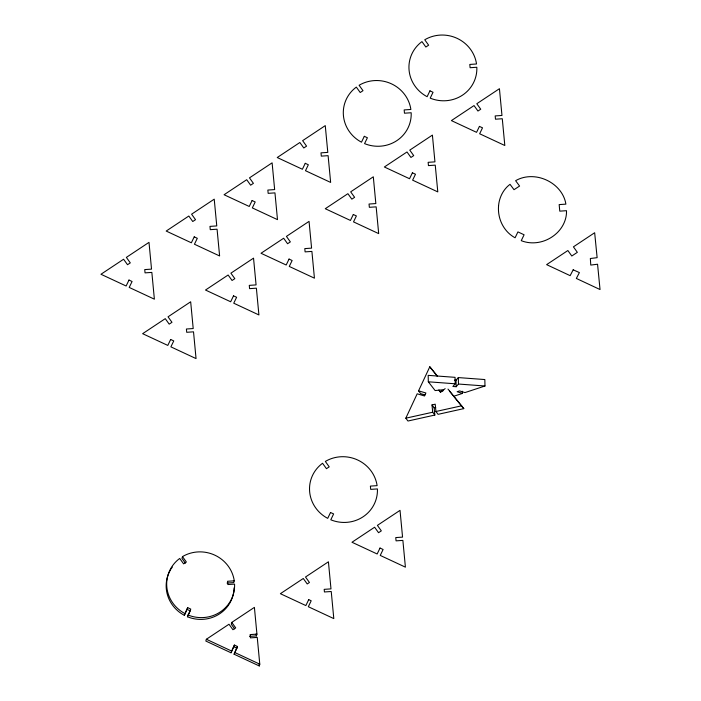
<?xml version="1.0" encoding="UTF-8"?>
<svg xmlns="http://www.w3.org/2000/svg" width="701" height="701" viewBox="0 0 701 701"><rect width="100%" height="100%" fill="white"/><g stroke="black" fill="none" stroke-linecap="round" stroke-linejoin="round"><path stroke-width="1.05" d="M227.028 583.057L233.748 582.601L234.265 580.814A34.06 32.772 16.2 0 0 182.479 556.603L181.962 558.39L185.371 563.122M170.527 569.808A34.06 32.772 16.2 0 0 184.345 615.32L187.693 607.662L190.777 609.108L187.421 616.757A34.06 32.772 16.2 0 0 234.073 587.859M184.345 615.32L187.693 607.662M231.768 622.4L235.702 627.877L232.925 629.717L228.99 624.24L206.357 639.268L205.84 641.047L231.015 652.78L234.397 645.06L237.481 646.497L234.099 654.217L259.265 665.95L259.782 664.171L257.249 637.411L250.441 637.866L250.134 634.589L256.934 634.133L254.402 607.373L231.768 622.4L231.251 624.179L234.625 628.876M231.015 652.78L234.397 645.06M234.099 654.217L237.481 646.497M249.617 636.368L256.417 635.912L256.934 634.133M448 389.081L463.79 408.63L438.064 414.335L435.926 411.505L435.216 404.179L432 404.915L434.129 407.745L434.839 415.053L407.956 421.021L405.818 418.19L417.183 393.804L424.534 395.969L425.893 392.989L418.567 390.843L429.792 366.781L437.293 375.973M187.421 616.757L190.26 610.886L187.176 609.441M443.137 389.747L435.128 390.562L428.32 381.8L428.18 375.35L455.054 377.34L455.194 383.789L452.89 386.479L456.176 386.715L456.036 380.266L458.323 377.585L484.838 379.548L484.978 385.997L464.956 392.586L459.558 390.913L457.122 391.728L462.502 393.392L462.45 391.246M456.176 386.715L458.463 384.034L458.323 377.585M445.144 388.617L440.657 392.253L438.8 390.019L440.403 392.148M453.477 396.363L462.502 393.392M434.129 407.745L435.742 407.377M405.818 418.19L432.701 412.223L434.839 415.053M435.926 411.505L461.652 405.8M440.964 391.097L442.979 390.895M234.265 580.814L227.545 581.269L227.851 584.555L234.572 584.099A34.06 32.772 16.2 0 1 187.947 614.979M454.397 380.152L456.036 380.266M428.32 381.8L455.194 383.789M458.463 384.034L484.978 385.997M424.894 394.9L420.705 393.673L418.567 390.843M206.357 639.268L231.532 651.001M234.616 652.438L259.782 664.171M233.88 646.839L236.964 648.276M437.38 376.297L429.792 366.781M449.455 391.079L463.79 408.63M182.479 556.603L186.37 562.018L183.601 563.858L179.71 558.443A34.06 32.772 16.2 0 0 184.862 613.533M432 404.915L432.701 412.223M256.215 633.774L256.417 635.912M259.063 663.812L259.265 665.95M170.948 569.116A34.06 32.772 16.2 0 1 172.306 567.109M498.542 206.024L498.446 208.031A37.468 36.058 16.2 0 0 498.832 213.963C500.26 223.812 506.227 233.074 515.095 237.779L517.925 231.908L524.094 234.782L521.255 240.662C530.009 244.211 540.191 243.3 548.506 238.997A37.302 35.891 16.2 0 0 555.192 234.563C562.193 228.78 566.864 219.886 566.496 210.694L559.775 211.15L559.161 204.596L565.882 204.14C564.489 194.86 558.215 186.852 550.285 182.094A37.311 35.9 16.2 0 0 544.791 179.342C535.511 175.539 524.392 175.539 515.612 180.7L519.59 186.054L514.008 189.691L510.03 184.328C503.222 189.401 499.165 197.629 498.542 206.024M128.993 280.05L126.127 285.999L100.962 274.266L123.586 259.239L127.521 264.715L130.298 262.875L126.364 257.39L148.998 242.362L151.53 269.123L144.739 269.587L145.046 272.864L151.845 272.409L154.378 299.169L129.212 287.436L132.077 281.495L128.993 280.05M194.23 236.85L191.355 242.791L166.19 231.058L188.823 216.031L192.757 221.516L195.535 219.676L191.592 214.191L214.226 199.163L216.767 225.924L209.967 226.388L210.274 229.665L217.073 229.201L219.615 255.961L194.44 244.228L197.305 238.296L194.23 236.85M170.667 339.477L167.802 345.418L142.636 333.685L165.261 318.657L169.195 324.134L171.973 322.302L168.038 316.817L190.672 301.789L193.204 328.55L186.405 329.014L186.711 332.292L193.52 331.827L196.052 358.588L170.886 346.855L173.752 340.914L170.667 339.477M252.106 200.53L249.241 206.471L224.075 194.738L246.708 179.71L250.643 185.187L253.411 183.347L249.477 177.87L272.111 162.842L274.652 189.603L267.852 190.059L268.159 193.345L274.958 192.88L277.491 219.641L252.325 207.908L255.19 201.967L252.106 200.53M233.529 295.831L230.664 301.772L205.498 290.039L228.132 275.011L232.066 280.488L234.835 278.656L230.901 273.171L253.534 258.143L256.075 284.904L249.276 285.368L249.582 288.646L256.382 288.181L258.914 314.942L233.748 303.209L236.614 297.277L233.529 295.831M305.259 163.315L302.394 169.256L277.228 157.532L299.853 142.505L303.787 147.981L306.565 146.141L302.63 140.656L325.264 125.628L327.796 152.389L320.997 152.853L321.303 156.13L328.112 155.666L330.644 182.426L305.478 170.702L308.344 164.761L305.259 163.315M289.049 259.063L286.183 265.004L261.017 253.271L283.651 238.244L287.576 243.729L290.354 241.889L286.42 236.403L309.053 221.376L311.586 248.136L304.795 248.601L305.101 251.878L311.901 251.414L314.434 278.174L289.268 266.441L292.133 260.509L289.049 259.063M364.31 136.318L361.479 142.189A34.06 32.772 16.2 0 1 356.327 87.099L360.218 92.514L362.995 90.674L359.105 85.259A34.06 32.772 16.2 0 1 410.882 109.47L404.162 109.926L404.468 113.203L411.189 112.747A34.06 32.772 16.2 0 1 364.564 143.626L367.394 137.755L364.31 136.318M353.304 214.497L350.439 220.447L325.264 208.714L347.898 193.686L351.832 199.163L354.61 197.323L350.675 191.846L373.309 176.81L375.841 203.57L369.041 204.035L369.348 207.312L376.157 206.856L378.689 233.617L353.523 221.884L356.388 215.943L353.304 214.497M429.95 90.832L427.119 96.703A34.06 32.772 16.2 0 1 421.967 41.613L425.857 47.028L428.635 45.188L424.745 39.773A34.06 32.772 16.2 0 1 476.531 63.984L469.801 64.439L470.108 67.717L476.838 67.261A34.06 32.772 16.2 0 1 430.204 98.149L433.034 92.278L429.95 90.832M412.398 172.788L409.533 178.729L384.367 166.996L407.001 151.968L410.935 157.453L413.713 155.613L409.77 150.128L432.403 135.1L434.944 161.861L428.145 162.325L428.451 165.602L435.251 165.138L437.792 191.899L412.617 180.166L415.483 174.234L412.398 172.788M479.431 126.39L476.566 132.331L451.4 120.598L474.034 105.571L477.959 111.047L480.737 109.207L476.803 103.73L499.436 88.703L501.969 115.463L495.178 115.919L495.484 119.196L502.284 118.741L504.816 145.501L479.65 133.768L482.516 127.827L479.431 126.39M330.539 512.492L327.709 518.363A34.06 32.772 16.2 0 1 322.556 463.265L326.447 468.689L329.216 466.848L325.334 461.433A34.06 32.772 16.2 0 1 377.112 485.644L370.391 486.1L370.698 489.377L377.418 488.921A34.06 32.772 16.2 0 1 330.793 519.8L333.623 513.929L330.539 512.492M308.72 599.627L305.855 605.568L280.382 593.694L303.288 578.483L307.222 583.959L309.448 582.487L305.505 577.011L328.418 561.799L330.986 588.884L324.186 589.348L324.432 591.968L331.24 591.513L333.799 618.597L308.326 606.724L311.191 600.783L308.72 599.627M380.021 548.042L377.156 553.983L351.981 542.25L374.614 527.222L378.549 532.707L381.326 530.867L377.392 525.382L400.026 510.354L402.558 537.115L395.758 537.579L396.065 540.857L402.873 540.392L405.406 567.153L380.24 555.42L383.105 549.488L380.021 548.042M573.19 269.797L570.141 275.659L546.622 264.636L567.871 250.529L571.797 256.014L577.344 252.334L573.418 246.848L594.658 232.741L597.129 257.67L590.347 258.511L590.768 265.074L597.559 264.233L600.038 289.539L576.345 278.446L579.394 272.593L573.19 269.797"/></g></svg>
